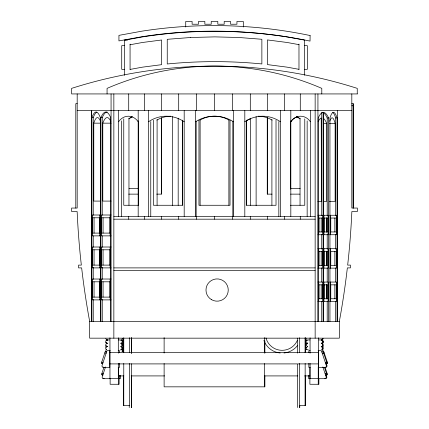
<?xml version="1.0" encoding="UTF-8"?>
<svg xmlns="http://www.w3.org/2000/svg" width="429" height="429" viewBox="0 0 429 429"><rect width="100%" height="100%" fill="white"/><g stroke="black" fill="none" stroke-linecap="round" stroke-linejoin="round"><path stroke-width="0.64" d="M353.206 103.673L353.206 208.049L353.206 103.673L351.818 103.673M91.559 110.639L91.409 211.524A802.01 802.01 0 0 0 91.661 216.801M156.708 194.133L161.363 194.133L161.476 117.98M105.802 350.573L106.413 349.099M101.989 363.197L102.81 363.663M105.738 351.952L105.866 351.566M103.952 367.256L101.475 374.689L102.799 375.128M105.523 366.945L102.231 376.828A1.421 1.421 0 0 0 103.577 378.7L110.58 378.7M106.081 345.356L105.802 346.401L106.081 347.442M122.222 351.619L122.501 350.573L121.89 349.099M122.233 338.712L121.697 339.452M122.86 338.712L121.89 339.72M122.651 345.742L122.86 345.34L122.088 344.594M122.86 348.654L122.324 349.399M306.14 344.482L307.614 343.313M306.14 347.796L307.614 346.627M322.694 338.712L321.723 339.72M323.321 338.712L321.847 339.881M122.85 343.27L122.088 344.031M121.89 347.876L122.501 346.401L121.89 344.927M122.85 347.442L122.088 348.209M306.483 344.927L306.349 345.742L307.614 346.514M306.15 349.533L306.483 349.099M321.959 343.704L322.57 342.224L322.292 341.184M321.959 347.876L322.57 346.401L322.292 345.356M322.587 347.876L323.198 346.401L322.587 344.927M322.78 342.771C323.986 341.924 323.166 340.122 321.847 339.999M322.78 346.085L323.391 344.911L322.351 343.473M322.78 349.399L323.391 348.225L322.78 347.056M122.045 351.775L122.501 350.949L122.045 350.128M121.461 344.031C122.619 343.393 122.844 341.666 121.89 340.749M322.152 344.031C323.734 343.2 323.391 340.605 321.648 340.208M106.842 340.428L107.277 340.159M307.11 340.159L306.14 341.168L307.416 340.208M321.723 349.662C323.343 349.093 322.833 346.75 321.219 346.627M106.848 340.417L107.352 340.208M321.814 352.005L323.134 351.566L327.07 363.374L325.75 363.813M322.881 351.855L323.761 351.566L327.697 363.374L326.378 363.813M322.254 353.324L323.573 352.885M323.321 353.18L324.201 352.885M325.311 362.489L326.63 362.049M326.378 362.344L327.257 362.049M325.139 373.809L326.458 373.369M326.201 373.664L327.086 373.369M325.579 375.128L326.898 374.689L324.421 367.256M326.201 375.128L327.525 374.689L325.048 367.256M107.153 339.999C104.826 340.261 105.507 343.565 107.695 343.254C105.084 342.959 105.084 346.863 107.695 346.568C105.883 346.294 104.73 348.938 106.649 349.662M120.758 343.2C122.083 343.071 122.898 341.269 121.697 340.428M120.758 346.514C122.715 346.342 122.715 343.479 120.758 343.313M321.219 343.2C322.833 343.071 323.343 340.728 321.723 340.159M321.219 346.514C323.176 346.342 323.176 343.479 321.219 343.313M124.501 40.197L142.535 36.91A469.144 469.144 0 0 1 287.076 36.91L304.542 40.095L304.542 75.236M130.067 44.75L142.535 42.476L161.599 40.004L161.599 64.677L142.535 67.149L130.067 69.423M120.217 349.882C122.41 350.193 123.085 346.889 120.758 346.627M127.59 40.095L124.501 40.095L124.501 75.343M124.501 45.662L121.718 45.662L121.718 69.321L124.501 69.321M304.542 45.662L307.325 45.662L307.325 69.321L304.542 69.321M77.182 103.673L75.794 103.673L75.794 208.049M351.818 105.765L353.206 105.765M77.182 110.634L351.818 110.634M91.854 321.466L91.854 117.594L93.243 117.594A169.954 16.677 -90 0 1 96.761 112.183M100.869 321.466L100.869 117.594L102.252 117.594A228.228 22.394 -90 0 1 107.17 112.028M323.75 113.004A253.968 24.92 -90 0 1 327.198 117.954L328.582 117.954L328.582 321.466M332.716 112.543A120.377 11.808 90 0 1 335.666 117.954L337.049 117.954L337.049 321.466M100.777 201.088L93.79 201.088L93.79 123.161L100.777 123.161M111.063 201.088L102.799 201.088L102.799 123.161L111.063 123.161M323.477 123.413L326.651 123.413L326.651 201.34L323.144 201.34M329.397 123.413L335.119 123.413L335.119 201.34L329.397 201.34M129.075 188.567L138.433 188.567M290.867 188.567L300.22 188.567M128.759 194.133L138.133 194.133M272.024 194.133L267.251 194.133L267.251 117.315M290.551 194.133L299.903 194.133M317.953 201.34L321.466 201.34L321.23 118.002A203.872 20.002 90 0 0 318.13 121.713M138.583 205.266L123.761 205.266L123.761 118.881M290.417 205.266L304.778 205.266L304.778 118.881M100.697 215.004L92.401 215.004L92.401 235.88L100.697 235.88M111.079 215.004L101.416 215.004L101.416 235.88L111.079 235.88M317.953 215.256L322.849 215.256L322.849 234.738L317.953 234.738M323.144 215.256L328.04 215.256L328.04 234.738L323.144 234.738M329.574 215.256L336.502 215.256L336.502 234.738L329.574 234.738M113.851 216.404L315.149 216.404M99.646 217.787L92.675 217.787L92.675 233.097L99.646 233.097M110.006 217.787L101.689 217.787L101.689 233.097L110.006 233.097M318.822 218.039L322.576 218.039L322.576 231.955L318.822 231.955M324.013 218.039L327.767 218.039L327.767 231.955L324.013 231.955M330.598 218.039L336.229 218.039L336.229 231.955L330.598 231.955M113.851 219.187L315.149 219.187M100.697 247.013L92.401 247.013L92.401 267.889L100.697 267.889M111.079 247.013L101.416 247.013L101.416 267.889L111.079 267.889M317.953 248.654L322.849 248.654L322.849 268.141L317.953 268.141M323.144 248.654L328.04 248.654L328.04 268.141L323.144 268.141M329.574 248.654L336.502 248.654L336.502 268.141L329.574 268.141M99.646 249.796L92.675 249.796L92.675 265.106L99.646 265.106M110.006 249.796L101.689 249.796L101.689 265.106L110.006 265.106M318.822 251.437L322.576 251.437L322.576 265.358L318.822 265.358M324.013 251.437L327.767 251.437L327.767 265.358L324.013 265.358M330.598 251.437L336.229 251.437L336.229 265.358L330.598 265.358M113.851 267.894L315.149 267.894M113.851 270.678L315.149 270.678M100.697 279.022L92.401 279.022L92.401 299.892L100.697 299.892M111.079 279.022L101.416 279.022L101.416 299.892L111.079 299.892M99.646 281.805L92.675 281.805L92.675 297.109L99.646 297.109M110.006 281.805L101.689 281.805L101.689 297.109L110.006 297.109M317.953 282.057L322.849 282.057L322.849 301.539L317.953 301.539M323.144 282.057L328.04 282.057L328.04 301.539L323.144 301.539M329.574 282.057L336.502 282.057L336.502 301.539L329.574 301.539M318.822 284.84L322.576 284.84L322.576 298.756L318.822 298.756M324.013 284.84L327.767 284.84L327.767 298.756L324.013 298.756M330.598 284.84L336.229 284.84L336.229 298.756L330.598 298.756M77.182 93.935L77.182 208.049L71.616 208.049L71.616 211.524L77.145 211.524A800.761 800.761 0 0 0 80.513 257.539L81.333 265.106L78.577 265.106L78.577 267.889L81.649 267.889L82.604 275.874A800.761 800.761 0 0 0 89.672 321.466L339.328 321.466A800.761 800.761 0 0 0 346.396 275.874L347.351 267.889L350.423 267.889L350.423 265.106L347.667 265.106L348.487 257.539A800.761 800.761 0 0 0 351.855 211.524L357.384 211.524L357.384 208.049L351.818 208.049L351.818 93.935M107.695 339.94L109.529 339.94M118.383 339.94L120.217 339.94M308.156 339.94L309.99 339.94M318.844 339.94L321.305 339.94M120.2 340.138L121.042 340.138M308.365 349.882L307.11 349.662L306.14 348.654M110.215 350.686L106.998 350.686L102.054 365.513A1.421 1.421 0 0 0 103.405 367.385L109.781 367.385L109.781 350.686M118.227 350.686L119.525 350.686L119.525 352.686M310.151 350.686L308.848 350.686L308.848 352.686M318.162 350.686L321.375 350.686L326.319 365.513A1.421 1.421 0 0 1 324.968 367.385L318.591 367.385L318.591 350.686M109.958 352.595L318.42 352.595M109.958 363.905L318.42 363.905M118.227 367.385L119.525 367.385L119.525 363.374M310.151 367.385L308.848 367.385L308.848 363.374M118.479 375.917L123.836 375.917M131.151 375.917L164.661 375.917M264.339 375.917L297.806 375.917M304.542 375.917L309.894 375.917M109.958 378.517L118.307 378.517L118.307 363.368M318.42 378.517L310.065 378.517L310.065 363.368M118.399 378.7L120.324 378.7L120.324 375.359M309.974 378.7L308.676 378.7L308.676 375.359M129.413 405.652L123.675 405.662L123.675 375.354M299.587 405.652L305.325 405.662L305.325 375.354M298.975 44.643L287.076 42.476L267.439 39.929L267.439 64.602L287.076 67.149L298.975 69.321M121.965 349.823L122.919 350.37M307.614 343.2L306.14 342.026M107.153 339.881L105.679 338.712M106.558 352.005L105.239 351.566L101.303 363.374L102.622 363.813M104.799 352.885L106.119 353.324M101.743 362.049L103.062 362.489M101.914 373.369L103.239 373.809M102.102 374.689L102.981 374.984M121.584 340.208L122.85 341.184L121.89 340.159M307.11 339.72L306.14 338.712M121.89 343.473L122.86 344.482M106.842 339.452L107.277 339.72M306.912 344.031L306.15 343.27M122.088 348.766L122.85 349.533M322.587 349.099L323.198 350.573M321.959 349.099L322.57 350.573M306.778 343.27L307.11 343.704M306.15 347.442L306.483 347.876M106.413 343.704L105.802 342.224M122.651 347.399L122.86 347.796M106.499 342.766L106.708 343.27M326.249 363.427L326.946 365.513A1.421 1.421 0 0 1 325.595 367.385M326.072 374.742L326.769 376.828A1.421 1.421 0 0 1 325.423 378.7L318.42 378.7L318.42 337.816M322.849 366.945L326.142 376.828A1.421 1.421 0 0 1 324.796 378.7M339.328 321.466L339.328 338.165L89.672 338.165L89.672 321.466M337.414 110.634L337.414 321.466M335.666 117.954L335.666 215.69M335.666 234.438L335.666 249.163M335.666 267.911L335.666 281.966M335.666 301.383L335.666 321.466M334.845 218.039L334.845 231.955M334.845 251.437L334.845 265.358M334.845 284.84L334.845 298.756M330.77 218.039L330.77 231.955M330.77 251.437L330.77 265.358M330.77 284.84L330.77 298.756M330.496 215.256L330.496 234.738M330.496 248.654L330.496 268.141M330.496 282.057L330.496 301.539M329.949 321.466L329.949 117.954A120.377 11.808 -90 0 1 337.049 117.954M327.198 117.954L327.198 215.69M327.198 234.438L327.198 249.163M327.198 267.911L327.198 281.966M327.198 301.383L327.198 321.466M326.651 217.857L326.651 232.143M326.651 251.255L326.651 265.54M326.651 284.652L326.651 298.938M326.378 218.039L326.378 231.955M326.378 251.437L326.378 265.358M326.378 284.84L326.378 298.756M324.217 218.039L324.217 231.955M324.217 251.437L324.217 265.358M324.217 284.84L324.217 298.756M323.943 215.256L323.943 234.738M323.943 248.654L323.943 268.141M323.943 282.057L323.943 301.539M323.67 112.436L323.67 321.466M323.123 321.466L323.123 112.436L321.739 112.436L321.739 215.61M321.798 93.935L321.798 88.369A269.991 269.991 0 0 0 107.068 88.369L107.068 93.935M321.739 234.368L321.739 249.11M321.739 267.868L321.739 281.939M321.739 301.367L321.739 321.466M321.192 218.039L321.192 231.955M321.192 251.437L321.192 265.358M321.192 284.84L321.192 298.756M319.026 218.039L319.026 231.955M319.026 251.437L319.026 265.358M319.026 284.84L319.026 298.756M318.87 378.909L318.87 384.266L309.894 384.266L309.894 367.304M318.752 215.256L318.752 234.738M318.752 248.654L318.752 268.141M318.752 282.057L318.752 301.539M318.243 366.747L318.243 384.266M318.205 321.466L318.205 117.954A253.968 24.92 90 0 1 322.522 112.543L324.265 112.543A253.968 24.92 90 0 1 328.582 117.954M317.932 93.935L317.932 321.466M315.149 93.935L315.149 338.165M310.403 110.634L310.403 216.398M310.065 337.816L310.065 353.164M307.153 120.876L307.153 216.398M305.325 338.637L305.325 352.595M305.234 337.709L305.234 352.681M305.234 375.729L305.234 405.652M305.153 337.709L305.153 352.681M305.153 363.481L305.175 405.662M300.284 93.935L300.284 110.634M300.284 216.404L300.284 219.187M300.037 118.211L300.037 205.266M299.758 405.303L299.758 407.55M299.587 337.709L299.587 352.681M299.587 363.481L299.608 407.55M298.975 44.107L298.975 69.53M297.501 338.122L297.501 353.099M297.501 364.318L297.517 407.55M290.819 110.634L290.819 216.398M290.69 120.887L290.69 189.194M284.389 93.935L284.389 110.634M284.389 216.404L284.389 219.187M280.475 110.634L280.475 216.398M278.834 121.546L278.834 216.398M276.019 120.217L276.019 205.266L246.461 205.266L246.461 120.217M271.906 119.546L271.906 205.266M267.664 93.935L267.664 110.634M267.664 216.404L267.664 219.187M267.374 117.98L267.374 194.133M264.881 340.958L264.881 353.046M264.881 375.825L264.881 386.84L164.119 386.84L164.119 363.535M264.318 337.585L264.318 353.046M264.318 363.535L264.318 386.84M256.118 116.65L256.118 205.566M250.552 118.211L250.552 205.33M250.3 93.935L250.3 110.634M250.3 216.404L250.3 219.187M246.589 120.217L246.589 205.266M244.814 110.634L244.814 216.398M243.307 27.016L243.307 21.45L236.937 21.45L236.937 24.233L230.561 24.233L230.561 21.45L224.19 21.45L224.19 24.233L217.814 24.233L217.814 21.45L211.224 21.45L211.224 24.233L204.853 24.233L204.853 21.45L198.477 21.45L198.477 24.233L192.106 24.233L192.106 21.45L185.73 21.45L185.73 27.016M233.467 110.634L233.467 216.398M232.824 121.546L232.824 216.398M232.507 93.935L232.507 110.634M232.507 216.404L232.507 219.187M230.019 120.217L230.019 205.266L198.965 205.266L198.965 120.217M228.882 120.217L228.882 205.266M214.5 93.935L214.5 110.634M214.5 216.404L214.5 219.187M200.118 120.217L200.118 205.266M196.493 93.935L196.493 110.634M196.493 216.404L196.493 219.187M196.16 121.546L196.16 216.398M195.533 110.634L195.533 216.398M184.186 110.634L184.186 216.398M182.539 120.217L182.539 205.266L153.448 205.266L153.448 120.217M182.411 120.217L182.411 205.266M178.7 93.935L178.7 110.634M178.7 216.404L178.7 219.187M178.185 118.211L178.185 205.33M172.619 116.65L172.619 205.566M164.119 337.585L164.119 353.046M161.336 93.935L161.336 110.634M161.363 117.98L161.363 194.133M161.336 216.404L161.336 219.187M157.094 119.546L157.094 205.266M150.767 121.546L150.767 216.398M148.525 110.634L148.525 216.398M144.611 93.935L144.611 110.634M144.611 216.404L144.611 219.187M138.31 120.887L138.31 205.266M138.181 110.634L138.181 216.398M131.483 337.8L131.483 353.158M131.483 375.311L131.483 407.55M131.419 338.122L131.419 353.099M131.419 363.787L131.419 407.453M131.333 337.8L131.333 353.158M131.333 375.311L131.333 407.55M130.067 44.107L130.067 69.53M129.333 337.709L129.333 352.681M129.333 363.481L129.333 405.652M129.242 405.303L129.242 407.55M128.963 118.211L128.963 205.266M128.716 93.935L128.716 110.634M128.716 216.404L128.716 219.187M123.767 337.709L123.767 352.681M123.767 363.481L123.767 405.652M123.675 338.637L123.675 352.595M121.321 120.876L121.321 216.398M119.696 375.359L119.696 378.7M119.106 378.909L119.106 384.266L110.13 384.266L110.13 378.244M118.597 110.634L118.597 216.398M118.479 367.304L118.479 384.266M118.307 337.816L118.307 353.164M113.851 93.935L113.851 338.165M111.068 93.935L111.068 321.466M110.698 321.466L110.698 117.594A228.228 22.394 90 0 0 100.869 117.594M110.151 215.004L110.151 235.88M110.151 247.013L110.151 267.889M110.151 279.022L110.151 299.892M109.958 337.816L109.958 378.7M109.878 217.787L109.878 233.097M109.878 249.796L109.878 265.106M109.878 281.805L109.878 297.109M103.073 217.787L103.073 233.097M103.073 249.796L103.073 265.106M103.073 281.805L103.073 297.109M102.252 117.594L102.252 215.181M102.252 235.907L102.252 247.27M102.252 267.321L102.252 279.354M102.252 299.404L102.252 321.466M100.322 321.466L100.322 117.594A169.954 16.677 -90 0 0 91.854 117.594M99.775 215.004L99.775 235.88M99.775 247.013L99.775 267.889M99.775 279.022L99.775 299.892M99.501 217.787L99.501 233.097M99.501 249.796L99.501 265.106M99.501 281.805L99.501 297.109M94.058 217.787L94.058 233.097M94.058 249.796L94.058 265.106M94.058 281.805L94.058 297.109M93.243 117.594L93.243 215.181M93.243 235.907L93.243 247.27M93.243 267.321L93.243 279.354M93.243 299.404L93.243 321.466M91.586 110.634L91.586 321.466M104.204 378.7A1.421 1.421 0 0 1 103.764 378.63M103.196 378.281A1.421 1.421 0 0 1 103.051 378.11M104.032 367.385A1.421 1.421 0 0 1 103.024 366.961M297.554 345.49A19.482 19.482 0 0 1 284.003 353.019M280.196 353.019A19.482 19.482 0 0 1 263.862 340.492M297.404 340.31A16.699 16.699 0 0 1 265.969 337.95M102.799 123.161A180.909 17.75 90 0 1 110.821 121.466M93.79 123.161A129.596 12.714 -90 0 1 100.558 121.466M91.645 212.843A800.761 800.761 0 0 1 91.586 211.524M337.414 211.524A800.761 800.761 0 0 1 337.355 212.843M244.814 121.766A34.025 32.529 90 0 1 280.475 121.766M118.597 121.766A14.64 12.479 90 0 1 138.181 121.766M195.533 121.766A35.092 35.092 0 0 1 233.467 121.766M148.525 121.766A34.025 32.529 -90 0 1 184.186 121.766M310.403 121.766A14.64 12.479 -90 0 0 290.819 121.766A14.64 12.479 90 0 1 296.916 116.86M156.901 120.104A28.529 27.451 90 0 1 170.763 116.2M258.237 116.2A28.529 27.451 -90 0 1 272.099 120.104M199.909 120.104A29.21 29.21 0 0 1 229.091 120.104M329.756 121.225A86.974 8.532 90 0 1 335.119 123.413M323.573 118.463A203.872 20.002 90 0 1 326.651 123.413M246.423 120.731A34.025 32.529 -90 0 1 250.375 118.715M310.113 35.532L310.033 41.098A469.144 469.144 0 0 0 141.699 36.755L118.935 40.911L118.935 35.36L141.784 31.188A469.144 469.144 0 0 1 310.113 35.532M190.632 37.5L167.24 39.312L167.24 63.985C198.697 60.891 230.421 60.848 261.872 63.948L261.872 39.275L238.985 37.5L214.806 36.878L190.632 37.5M357.25 93.935L71.616 93.935L71.616 88.369A469.144 469.144 0 0 1 357.25 88.369L357.25 93.935M211.551 299.683A11.133 11.133 0 0 0 228.249 290.042A11.133 11.133 0 0 0 211.551 280.4A11.133 11.133 0 0 0 211.551 299.683M299.946 118.785A12.709 11.09 90 0 0 296.782 116.865A12.709 11.09 -90 0 1 299.946 118.785M132.218 116.865A12.709 11.09 90 0 0 129.054 118.785A12.709 11.09 -90 0 1 132.218 116.865"/></g></svg>
